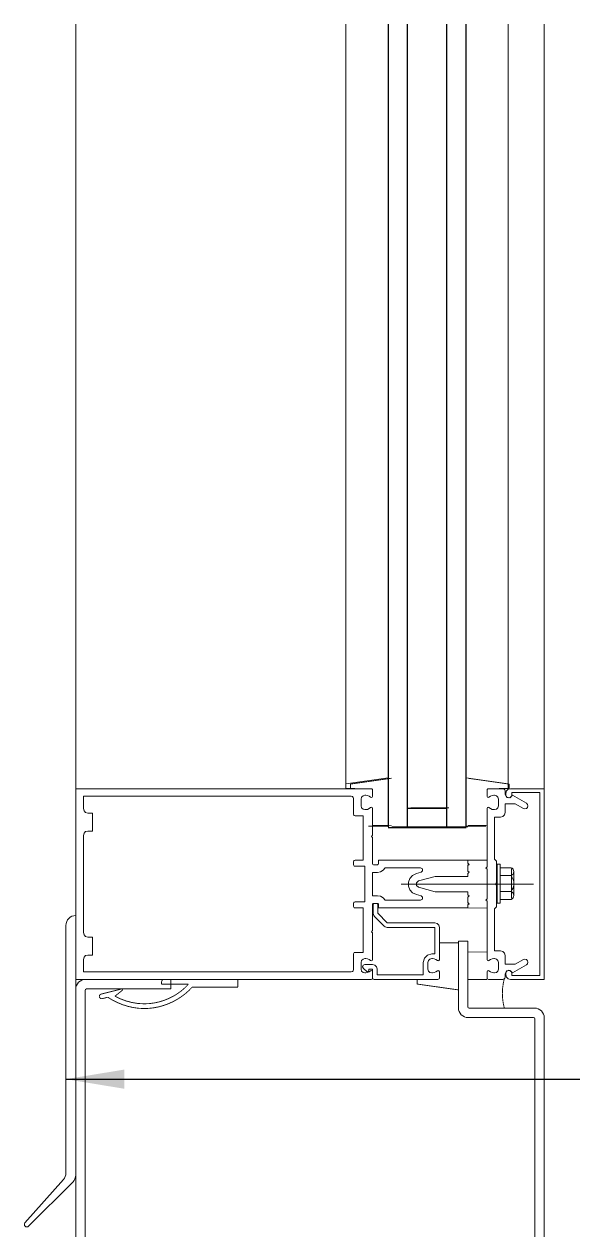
# Model space of a CAD drawing. Header units: inches. Extents: x 4066 to 5785, y 40 to 930.
# Drawn here: x 4383.11 to 4390.14, y 264.21 to 279.65 of the extents above; entities that cross this region are included whole.
import ezdxf

# ---------------------------------------------------------------- set-up
doc = ezdxf.new("R2010")
doc.units = ezdxf.units.IN
doc.header["$LTSCALE"] = 0.5
doc.header["$MEASUREMENT"] = 0
doc.layers.get('0').update_dxf_attribs({"lineweight": 18})
for name, color, linetype, lineweight in [('A-Anno-Note', 231, 'Continuous', 25), ('A-Detl-Fine', 90, 'Continuous', 18), ('A-Detl-Medm', 31, 'Continuous', 25), ('A-Detl-Thin', 150, 'Continuous', 18)]:
    doc.layers.add(name, color=color, linetype=linetype, lineweight=lineweight)
doc.styles.add('Arch-Dim', font='romans.shx', dxfattribs={"width": 0.75})
doc.dimstyles.new('Aec-Arch-I-96', dxfattribs={"dimscale": 96, "dimtxt": 0.09375, "dimasz": 0.0625, "dimexe": 0.0625, "dimexo": 0.0625, "dimgap": 0.03125, "dimtad": 1, "dimdec": 4, "dimzin": 3, "dimdsep": 46, "dimlunit": 4, "dimtxsty": 'Arch-Dim', "dimblk": 'ARCHTICK', "dimcen": 0.09375, "dimazin": 2, "dimtfac": 0.75, "dimtdec": 4, "dimtix": 1, "dimtmove": 2, "dimatfit": 2, "dimfxl": 1, "dimtolj": 1, "dimtzin": 0, "dimarcsym": 0})

# ---------------------------------------------------------------- blocks, each defined once
blk = doc.blocks.new('AecDtl_9650C2')
at = {"layer": 'A-Detl-Thin'}
blk.add_lwpolyline([(0.037, 0.588), (0.603, 0.022, 0.414214), (0.647, 0.022), (0.648, 0.023, 0.397145), (0.65, 0.066), (0.157, 0.621, -0.18372), (0.125, 0.704), (0.125, 3.875, 0.414214), (0, 4), (0, 0.677, 0.198912)], format="xyb", close=True, dxfattribs=at)
blk = doc.blocks.new('_ArchTick')
at = {"color": 0, "linetype": 'ByBlock', "const_width": 0.15}
blk.add_lwpolyline([(-0.5, -0.5), (0.5, 0.5)], dxfattribs=at)

msp = doc.modelspace()

# ---------------------------------------------------------------- linework, layer by layer
at = {"layer": 'A-Detl-Fine'}
for p, q in [((4387.22869, 279.65181), (4387.22865, 269.92014)), ((4389.3082, 279.65181), (4389.30816, 269.92192)), ((4387.28665, 269.92013), (4387.28665, 269.86112)), ((4389.31879, 269.92013), (4389.31879, 269.85934)), ((4387.5188, 269.38151), (4387.7688, 269.38151)), ((4389.01831, 269.38151), (4388.76831, 269.38151)), ((4389.20442, 268.89639), (4389.16442, 268.89639)), ((4389.16442, 268.89639), (4389.16442, 268.39639)), ((4389.20442, 268.89639), (4389.20442, 268.39639)), ((4389.3441, 268.8493), (4389.20442, 268.8493)), ((4389.34802, 268.83298), (4389.34802, 268.45979)), ((4389.36673, 268.83298), (4389.34802, 268.83298)), ((4389.3441, 268.74785), (4389.20442, 268.74785)), ((4389.37902, 268.79857), (4389.37902, 268.4942)), ((4389.63013, 268.63958), (4387.93632, 268.63958)), ((4389.3441, 268.54493), (4389.20442, 268.54493)), ((4389.20442, 268.39639), (4389.16442, 268.39639)), ((4389.3441, 268.44347), (4389.20442, 268.44347)), ((4389.36673, 268.45979), (4389.34802, 268.45979)), ((4388.14171, 267.35905), (4388.14171, 267.41769))]:
    msp.add_line(p, q, dxfattribs=at)
for points in [[(4387.7688, 269.99805), (4387.2288, 269.92151), (4387.2288, 269.86151), (4387.34443, 269.86151)], [(4388.76831, 269.99805), (4389.30831, 269.92151), (4389.30831, 269.86151), (4389.19268, 269.86151)]]:
    msp.add_lwpolyline(points, dxfattribs=at)
at = {"layer": 'A-Detl-Fine', "const_width": 0.01111}
for points in [[(4387.81435, 269.99491), (4387.28665, 269.92013)], [(4388.79109, 269.99491), (4389.31879, 269.92013)], [(4387.57004, 269.39243), (4387.81435, 269.39243)], [(4389.0354, 269.39243), (4388.79109, 269.39243)], [(4388.79133, 268.94545), (4389.03563, 268.94545)], [(4389.03563, 268.33371), (4388.79133, 268.33371)], [(4388.4251, 267.88675), (4388.66942, 267.88675)], [(4389.03587, 267.77025), (4388.79156, 267.77025)], [(4384.09195, 267.23065), (4384.35693, 267.29643)], [(4384.36527, 267.27943), (4384.27108, 267.20416)], [(4384.35693, 267.29641), (4384.35775, 267.29658), (4384.35861, 267.2967), (4384.35946, 267.29675)], [(4384.35946, 267.29675), (4384.36432, 267.29543), (4384.36777, 267.29197), (4384.36909, 267.28712)], [(4384.36909, 267.28712), (4384.36862, 267.28419), (4384.36731, 267.28156), (4384.36526, 267.27945)], [(4385.21039, 267.356), (4385.16564, 267.31068), (4385.11732, 267.26945), (4385.06578, 267.23246), (4385.01139, 267.19989), (4384.9545, 267.17189), (4384.89547, 267.14862), (4384.83465, 267.13024), (4384.77241, 267.11691), (4384.70909, 267.1088), (4384.64505, 267.10606)], [(4385.25857, 267.3185), (4385.21474, 267.27377), (4385.16757, 267.23254), (4385.11736, 267.19498), (4385.06446, 267.16124), (4385.00916, 267.13148), (4384.9518, 267.10586), (4384.89268, 267.08455), (4384.83213, 267.06769), (4384.77046, 267.05546), (4384.708, 267.048), (4384.64505, 267.04547)], [(4384.86778, 267.35748), (4384.86778, 267.38778)], [(4385.2106, 267.35748), (4384.86778, 267.35748)], [(4384.89808, 267.41806), (4384.88282, 267.41392), (4384.87194, 267.40304), (4384.8678, 267.38778)], [(4384.89808, 267.41806), (4385.84501, 267.41806)], [(4385.84501, 267.32033), (4385.25866, 267.32033)], [(4385.84501, 267.41806), (4385.84501, 267.32033)], [(4388.14171, 267.41769), (4388.25471, 267.41769)], [(4388.66942, 267.28425), (4388.14171, 267.35905)], [(4388.79156, 267.41844), (4389.03587, 267.41844)], [(4389.23217, 267.23912), (4389.23492, 267.30209), (4389.24315, 267.36445), (4389.25686, 267.4256)], [(4384.07007, 267.20153), (4384.07288, 267.21425), (4384.08055, 267.22446), (4384.09197, 267.23065)], [(4384.10037, 267.17122), (4384.0851, 267.17537), (4384.07421, 267.18625), (4384.07007, 267.20153)], [(4384.10652, 267.17182), (4384.10454, 267.17151), (4384.10244, 267.1713), (4384.10037, 267.17122)], [(4384.17949, 267.18995), (4384.10656, 267.17184)], [(4384.64505, 267.04547), (4384.57475, 267.04876), (4384.50468, 267.0584), (4384.43545, 267.07404), (4384.36767, 267.09537), (4384.30198, 267.12203), (4384.23898, 267.15369), (4384.1793, 267.19002)], [(4384.64505, 267.10606), (4384.56665, 267.11027), (4384.4891, 267.12262), (4384.41326, 267.14269), (4384.33998, 267.17004), (4384.27014, 267.20425)], [(4389.25686, 267.05264), (4389.24315, 267.11379), (4389.23492, 267.17615), (4389.23217, 267.23912)]]:
    msp.add_lwpolyline(points, dxfattribs=at)
at = {"layer": 'A-Detl-Fine', "linetype": 'Continuous', "const_width": 0.01111}
for points in [[(4388.79133, 268.88438), (4388.79133, 268.94545)], [(4388.79133, 268.33371), (4388.79133, 268.3948)]]:
    msp.add_lwpolyline(points, dxfattribs=at)
at = {"layer": 'A-Detl-Fine'}
for centre, radius, start, end in [((4389.32471, 268.79857), 0.05431, 290.9107, 69.0893), ((4389.21417, 268.64639), 0.16485, 322.0123, 37.9877), ((4389.32471, 268.4942), 0.05431, 290.9107, 69.0893)]:
    msp.add_arc(centre, radius, start, end, dxfattribs=at)
at = {"layer": 'A-Detl-Medm', "linetype": 'Continuous'}
for p, q in [((4387.76844, 279.65181), (4387.7684, 269.37251)), ((4388.0184, 269.37251), (4388.01844, 279.65181)), ((4388.51844, 279.65181), (4388.5184, 269.37251)), ((4388.7684, 269.37251), (4388.76844, 279.65181)), ((4388.01856, 269.61112), (4388.51856, 269.61112)), ((4388.01856, 269.36112), (4387.76856, 269.36112)), ((4388.51856, 269.36112), (4388.01856, 269.36112)), ((4388.76856, 269.36112), (4388.51856, 269.36112))]:
    msp.add_line(p, q, dxfattribs=at)
at = {"layer": 'A-Detl-Medm', "linetype": 'Continuous', "const_width": 0.01111}
for points in [[(4388.05841, 269.61681), (4388.54702, 269.61681)], [(4387.81411, 269.37251), (4388.79133, 269.37251)]]:
    msp.add_lwpolyline(points, dxfattribs=at)
at = {"layer": 'A-Detl-Thin'}
for p, q in [((4383.76853, 279.65181), (4383.76856, 269.86112)), ((4389.76844, 279.65181), (4389.7684, 269.86112)), ((4387.55027, 269.86112), (4383.7684, 269.86112)), ((4383.7684, 269.86112), (4383.7684, 267.41806)), ((4383.86613, 269.60704), (4383.86613, 269.76339)), ((4383.86613, 269.76339), (4387.29619, 269.76339)), ((4387.29619, 269.76339), (4387.29619, 269.76337)), ((4387.29619, 269.76337), (4387.31098, 269.75938)), ((4387.31098, 269.75938), (4387.32149, 269.74887)), ((4387.32149, 269.74887), (4387.32548, 269.73408)), ((4387.42325, 269.72821), (4387.4299, 269.75286)), ((4387.4299, 269.75286), (4387.44743, 269.7704)), ((4387.44743, 269.7704), (4387.47208, 269.77706)), ((4387.47208, 269.77706), (4387.48235, 269.77706)), ((4387.48235, 269.77706), (4387.48235, 269.77704)), ((4387.48235, 269.77704), (4387.50525, 269.77403)), ((4387.50525, 269.77403), (4387.52641, 269.76523)), ((4387.52641, 269.76523), (4387.54471, 269.75112)), ((4387.54471, 269.75112), (4387.54477, 269.75114)), ((4387.54477, 269.75114), (4387.55535, 269.74678)), ((4387.55027, 269.86108), (4387.55027, 269.86112)), ((4387.56011, 269.85842), (4387.55027, 269.86108)), ((4387.55535, 269.74678), (4387.56534, 269.75091)), ((4387.56711, 269.85142), (4387.56011, 269.85842)), ((4387.56534, 269.75091), (4387.56978, 269.76144)), ((4387.56978, 269.84157), (4387.56711, 269.85142)), ((4387.56982, 269.84157), (4387.56978, 269.84157)), ((4387.56978, 269.76144), (4387.56982, 269.76144)), ((4387.56982, 269.76144), (4387.56982, 269.84157)), ((4389.27605, 269.80248), (4389.27603, 269.80248)), ((4389.27603, 269.80248), (4389.27603, 269.78294)), ((4389.27603, 269.78294), (4389.27607, 269.78294)), ((4389.28408, 269.83205), (4389.27605, 269.80248)), ((4389.27607, 269.78294), (4389.2814, 269.76322)), ((4389.2814, 269.76322), (4389.29542, 269.74921)), ((4389.3051, 269.85307), (4389.28408, 269.83205)), ((4389.29542, 269.74921), (4389.31513, 269.74388)), ((4389.33467, 269.86108), (4389.3051, 269.85307)), ((4389.31513, 269.74388), (4389.33484, 269.74922)), ((4389.76856, 269.86112), (4389.33467, 269.86112)), ((4389.33467, 269.86112), (4389.33467, 269.86108)), ((4389.33484, 269.74922), (4389.34885, 269.76323)), ((4389.34885, 269.76323), (4389.35418, 269.78294)), ((4389.35418, 269.78294), (4389.3542, 269.78294)), ((4389.3542, 269.78294), (4389.3542, 269.81224)), ((4389.3542, 269.81224), (4389.70992, 269.81224)), ((4389.70992, 269.81224), (4389.70992, 267.46692)), ((4389.76856, 267.41806), (4389.76856, 269.86112)), ((4383.86617, 269.60704), (4383.86613, 269.60704)), ((4383.87416, 269.57746), (4383.86617, 269.60704)), ((4387.32548, 269.73408), (4387.3255, 269.73408)), ((4387.3255, 269.73408), (4387.3255, 269.53374)), ((4387.42323, 269.64222), (4387.42323, 269.72821)), ((4387.42323, 269.72821), (4387.42325, 269.72821)), ((4387.42325, 269.64222), (4387.42323, 269.64222)), ((4387.4299, 269.61756), (4387.42325, 269.64222)), ((4387.44743, 269.60003), (4387.4299, 269.61756)), ((4387.47208, 269.59337), (4387.44743, 269.60003)), ((4387.5053, 269.5964), (4387.48237, 269.59337)), ((4387.52647, 269.60521), (4387.5053, 269.5964)), ((4387.54477, 269.61935), (4387.52647, 269.60521)), ((4387.55535, 269.62364), (4387.54477, 269.61929)), ((4387.54477, 269.61929), (4387.54477, 269.61935)), ((4387.56534, 269.61952), (4387.55535, 269.62364)), ((4387.56978, 269.60899), (4387.56534, 269.61952)), ((4387.56982, 269.60899), (4387.56978, 269.60899)), ((4387.56982, 269.26501), (4387.56982, 269.60899)), ((4383.89519, 269.55642), (4383.87416, 269.57746)), ((4383.92477, 269.54842), (4383.89519, 269.55642)), ((4383.92477, 269.5484), (4383.92477, 269.54842)), ((4383.98341, 269.5484), (4383.92477, 269.5484)), ((4383.98341, 269.31875), (4383.98341, 269.5484)), ((4387.3255, 269.53374), (4387.32552, 269.53374)), ((4387.32552, 269.53374), (4387.32819, 269.52389)), ((4387.32819, 269.52389), (4387.3352, 269.51689)), ((4387.3352, 269.51689), (4387.34504, 269.51423)), ((4387.34504, 269.51423), (4387.34504, 269.51419)), ((4387.34504, 269.51419), (4387.44766, 269.51419)), ((4387.44766, 269.51419), (4387.44766, 268.94545)), ((4387.47208, 269.59335), (4387.47208, 269.59337)), ((4387.48235, 269.59335), (4387.47208, 269.59335)), ((4387.48237, 269.59337), (4387.48235, 269.59335)), ((4383.86617, 269.26011), (4383.87416, 269.2897)), ((4383.87416, 269.2897), (4383.89519, 269.31073)), ((4383.89519, 269.31073), (4383.92477, 269.31873)), ((4383.92477, 269.31873), (4383.92477, 269.31875)), ((4383.92477, 269.31875), (4383.98341, 269.31875)), ((4383.86613, 268.01905), (4383.86613, 269.26011)), ((4383.86613, 269.26011), (4383.86617, 269.26011)), ((4387.55515, 269.25035), (4387.56982, 269.26501)), ((4387.56982, 269.23569), (4387.55515, 269.25035)), ((4387.56982, 268.8966), (4387.56982, 269.23569)), ((4387.32554, 268.92591), (4387.3255, 268.92591)), ((4387.3255, 268.92591), (4387.3255, 268.88681)), ((4387.3255, 268.88681), (4387.32552, 268.88681)), ((4387.32552, 268.88681), (4387.32819, 268.87697)), ((4387.3282, 268.93575), (4387.32554, 268.92591)), ((4387.32819, 268.87697), (4387.3352, 268.86997)), ((4387.3352, 268.94276), (4387.3282, 268.93575)), ((4387.34504, 268.94543), (4387.3352, 268.94276)), ((4387.3352, 268.86997), (4387.34504, 268.86731)), ((4387.44766, 268.94545), (4387.34504, 268.94545)), ((4387.34504, 268.94545), (4387.34504, 268.94543)), ((4387.34504, 268.86731), (4387.34504, 268.86729)), ((4387.34504, 268.86729), (4387.47208, 268.86729)), ((4387.47208, 268.86729), (4387.47208, 268.4119)), ((4387.57115, 268.89167), (4387.56982, 268.8966)), ((4387.57465, 268.88817), (4387.57115, 268.89167)), ((4387.57958, 268.88683), (4387.57465, 268.88817)), ((4387.57958, 268.88681), (4387.57958, 268.88683)), ((4387.63431, 268.88681), (4387.57958, 268.88681)), ((4387.63923, 268.88817), (4387.63431, 268.88685)), ((4387.63431, 268.88685), (4387.63431, 268.88681)), ((4387.64273, 268.89167), (4387.63923, 268.88817)), ((4387.64405, 268.8966), (4387.64273, 268.89167)), ((4387.64407, 268.8966), (4387.64405, 268.8966)), ((4387.64409, 268.93569), (4387.64407, 268.93569)), ((4387.64407, 268.93569), (4387.64407, 268.8966)), ((4387.64543, 268.94061), (4387.64409, 268.93569)), ((4387.64893, 268.94411), (4387.64543, 268.94061)), ((4387.65385, 268.94545), (4387.64893, 268.94411)), ((4388.79133, 268.94545), (4387.65385, 268.94545)), ((4387.73005, 268.84778), (4387.70607, 268.81657)), ((4387.73005, 268.84774), (4387.73005, 268.84778)), ((4388.183, 268.84774), (4387.73005, 268.84774)), ((4388.183, 268.8477), (4388.183, 268.84774)), ((4388.20754, 268.83474), (4388.183, 268.8477)), ((4388.21094, 268.809), (4388.20754, 268.83474)), ((4388.79133, 268.90636), (4388.79133, 268.94545)), ((4388.806, 268.89171), (4388.79133, 268.90636)), ((4388.79133, 268.87705), (4388.806, 268.89171)), ((4388.79133, 268.80571), (4388.79133, 268.87705)), ((4387.63431, 268.7891), (4387.56982, 268.7891)), ((4387.56982, 268.7891), (4387.56982, 268.49008)), ((4387.63434, 268.78912), (4387.63431, 268.7891)), ((4387.67303, 268.79632), (4387.63434, 268.78912)), ((4387.70607, 268.81657), (4387.67303, 268.79632)), ((4388.0312, 268.66444), (4388.04812, 268.71136)), ((4388.04812, 268.71136), (4388.08195, 268.74993)), ((4388.08195, 268.74993), (4388.1327, 268.77457)), ((4388.13029, 268.65666), (4388.15799, 268.68017)), ((4388.13268, 268.77459), (4388.19057, 268.79009)), ((4388.1327, 268.77457), (4388.13268, 268.77459)), ((4388.15799, 268.68019), (4388.37112, 268.73731)), ((4388.15799, 268.68017), (4388.15799, 268.68019)), ((4388.19057, 268.79009), (4388.19059, 268.79011)), ((4388.19059, 268.79011), (4388.21094, 268.809)), ((4388.37112, 268.73731), (4388.79133, 268.73731)), ((4388.806, 268.79105), (4388.79133, 268.80571)), ((4388.79133, 268.7764), (4388.806, 268.79105)), ((4388.79133, 268.73731), (4388.79133, 268.7764)), ((4388.0312, 268.61473), (4388.0312, 268.66444)), ((4388.04812, 268.5678), (4388.0312, 268.61473)), ((4388.08195, 268.52923), (4388.04812, 268.5678)), ((4388.1327, 268.50459), (4388.08195, 268.52923)), ((4388.13029, 268.6225), (4388.13029, 268.65666)), ((4388.15799, 268.59899), (4388.13029, 268.6225)), ((4388.15799, 268.59897), (4388.15799, 268.59899)), ((4388.37112, 268.54187), (4388.15799, 268.59897)), ((4388.79133, 268.54187), (4388.37112, 268.54187)), ((4388.79133, 268.50278), (4388.79133, 268.54187)), ((4387.32554, 268.39235), (4387.3255, 268.39235)), ((4387.3255, 268.39235), (4387.3255, 268.35326)), ((4387.3282, 268.4022), (4387.32554, 268.39235)), ((4387.3352, 268.4092), (4387.3282, 268.4022)), ((4387.34504, 268.41188), (4387.3352, 268.4092)), ((4387.47208, 268.4119), (4387.34504, 268.4119)), ((4387.34504, 268.4119), (4387.34504, 268.41188)), ((4387.56982, 268.49008), (4387.63431, 268.49008)), ((4387.56982, 268.38258), (4387.57115, 268.38751)), ((4387.56982, 268.04348), (4387.56982, 268.38258)), ((4387.57115, 268.38751), (4387.57465, 268.39101)), ((4387.57465, 268.39101), (4387.57958, 268.39235)), ((4387.57761, 268.26531), (4387.57761, 268.3728)), ((4387.57761, 268.3728), (4387.57763, 268.3728)), ((4387.57763, 268.3728), (4387.5803, 268.38265)), ((4387.57958, 268.39235), (4387.63431, 268.39235)), ((4387.5803, 268.38265), (4387.58731, 268.38966)), ((4387.58731, 268.38966), (4387.59716, 268.39233)), ((4387.59716, 268.39233), (4387.59716, 268.39235)), ((4387.59716, 268.39235), (4387.61671, 268.39235)), ((4387.61671, 268.39235), (4387.61671, 268.39231)), ((4387.61671, 268.39231), (4387.62655, 268.38965)), ((4387.62655, 268.38965), (4387.63356, 268.38265)), ((4387.63356, 268.38265), (4387.63621, 268.3728)), ((4387.63431, 268.49008), (4387.63429, 268.49006)), ((4387.63429, 268.49006), (4387.67298, 268.48289)), ((4387.63431, 268.39235), (4387.63431, 268.39233)), ((4387.63431, 268.39233), (4387.63923, 268.39101)), ((4387.63621, 268.3728), (4387.63625, 268.3728)), ((4387.63625, 268.3728), (4387.63625, 268.26531)), ((4387.63923, 268.39101), (4387.64273, 268.38751)), ((4387.64273, 268.38751), (4387.64405, 268.38258)), ((4387.64405, 268.38258), (4387.64407, 268.38258)), ((4387.64407, 268.38258), (4387.64407, 268.34349)), ((4387.67298, 268.48289), (4387.70603, 268.46267)), ((4387.70603, 268.46267), (4387.73004, 268.43148)), ((4387.73004, 268.43148), (4387.73005, 268.43144)), ((4387.73005, 268.43144), (4388.183, 268.43144)), ((4388.19057, 268.48907), (4388.13268, 268.50459)), ((4388.13268, 268.50459), (4388.1327, 268.50459)), ((4388.183, 268.43146), (4388.20754, 268.44443)), ((4388.183, 268.43144), (4388.183, 268.43146)), ((4388.19057, 268.48905), (4388.19057, 268.48907)), ((4388.21093, 268.47018), (4388.19057, 268.48905)), ((4388.20754, 268.44443), (4388.21093, 268.47018)), ((4388.806, 268.48811), (4388.79133, 268.50278)), ((4388.79133, 268.47345), (4388.806, 268.48811)), ((4388.79133, 268.40213), (4388.79133, 268.47345)), ((4388.806, 268.38747), (4388.79133, 268.40213)), ((4388.79133, 268.3728), (4388.806, 268.38747)), ((4388.79133, 268.33371), (4388.79133, 268.3728)), ((4387.3255, 268.35326), (4387.32552, 268.35326)), ((4387.32552, 268.35326), (4387.32819, 268.34341)), ((4387.32819, 268.34341), (4387.3352, 268.33641)), ((4387.3352, 268.33641), (4387.34504, 268.33375)), ((4387.34504, 268.33375), (4387.34504, 268.33371)), ((4387.34504, 268.33371), (4387.44766, 268.33371)), ((4387.44766, 268.33371), (4387.44766, 267.76497)), ((4387.57763, 268.26531), (4387.57761, 268.26531)), ((4387.57964, 268.2501), (4387.57763, 268.26531)), ((4387.58546, 268.23604), (4387.57964, 268.2501)), ((4387.5948, 268.22386), (4387.58546, 268.23604)), ((4387.5948, 268.22384), (4387.5948, 268.22386)), ((4387.71694, 268.1017), (4387.5948, 268.22384)), ((4387.63625, 268.26531), (4387.75841, 268.14315)), ((4387.64407, 268.34349), (4387.64409, 268.34349)), ((4387.64409, 268.34349), (4387.64543, 268.33857)), ((4387.64543, 268.33857), (4387.64893, 268.33508)), ((4387.64893, 268.33508), (4387.65385, 268.33375)), ((4387.65385, 268.33375), (4387.65385, 268.33371)), ((4387.65385, 268.33371), (4388.79133, 268.33371)), ((4387.71696, 268.1017), (4387.71694, 268.1017)), ((4387.72914, 268.09236), (4387.71696, 268.1017)), ((4387.7432, 268.08654), (4387.72914, 268.09236)), ((4387.75841, 268.08453), (4387.7432, 268.08654)), ((4387.75841, 268.14315), (4388.36624, 268.14315)), ((4388.36624, 268.08453), (4387.75841, 268.08453)), ((4388.36624, 268.14315), (4388.36624, 268.14313)), ((4388.36624, 268.14313), (4388.39582, 268.13515)), ((4388.36624, 267.74445), (4388.36624, 268.08453)), ((4388.39582, 268.13515), (4388.41685, 268.11413)), ((4388.41685, 268.11413), (4388.42484, 268.08455)), ((4388.42484, 268.08455), (4388.42488, 268.08453)), ((4388.42488, 268.08453), (4388.42488, 267.67018)), ((4383.86617, 268.01905), (4383.86613, 268.01905)), ((4383.87416, 267.98947), (4383.86617, 268.01905)), ((4383.89519, 267.96843), (4383.87416, 267.98947)), ((4383.92477, 267.96043), (4383.89519, 267.96843)), ((4383.92477, 267.96041), (4383.92477, 267.96043)), ((4383.98341, 267.96041), (4383.92477, 267.96041)), ((4383.98341, 267.73078), (4383.98341, 267.96041)), ((4387.55515, 268.02883), (4387.56982, 268.04348)), ((4387.56982, 268.01417), (4387.55515, 268.02883)), ((4387.56982, 267.67018), (4387.56982, 268.01417)), ((4387.32554, 267.74542), (4387.3255, 267.74542)), ((4387.3255, 267.74542), (4387.3255, 267.5451)), ((4387.3282, 267.75527), (4387.32554, 267.74542)), ((4387.3352, 267.76228), (4387.3282, 267.75527)), ((4387.34504, 267.76495), (4387.3352, 267.76228)), ((4387.44766, 267.76497), (4387.34504, 267.76497)), ((4387.34504, 267.76497), (4387.34504, 267.76495)), ((4388.2729, 267.72978), (4388.32715, 267.74444)), ((4388.32715, 267.74444), (4388.32715, 267.74445)), ((4388.32715, 267.74445), (4388.36624, 267.74445)), ((4383.86613, 267.51579), (4383.86613, 267.67214)), ((4383.86613, 267.67214), (4383.86617, 267.67214)), ((4383.86617, 267.67214), (4383.87416, 267.70172)), ((4383.87416, 267.70172), (4383.89519, 267.72276)), ((4383.89519, 267.72276), (4383.92477, 267.73076)), ((4383.92477, 267.73076), (4383.92477, 267.73078)), ((4383.92477, 267.73078), (4383.98341, 267.73078)), ((4387.42323, 267.55095), (4387.42323, 267.63696)), ((4387.42323, 267.63696), (4387.42325, 267.63696)), ((4387.42325, 267.63696), (4387.4299, 267.66162)), ((4387.4299, 267.66162), (4387.44743, 267.67915)), ((4387.44272, 267.58031), (4387.45048, 267.60116)), ((4387.44743, 267.67915), (4387.47208, 267.68581)), ((4387.45048, 267.60116), (4387.47208, 267.61057)), ((4387.47208, 267.68581), (4387.48235, 267.68581)), ((4387.47208, 267.61057), (4387.56982, 267.61057)), ((4387.48235, 267.68581), (4387.48235, 267.6858)), ((4387.48235, 267.6858), (4387.50525, 267.68278)), ((4387.50525, 267.68278), (4387.52641, 267.67398)), ((4387.52641, 267.67398), (4387.54471, 267.65987)), ((4387.54471, 267.65987), (4387.54477, 267.65987)), ((4387.54477, 267.65987), (4387.55535, 267.65552)), ((4387.55535, 267.65552), (4387.56534, 267.65964)), ((4387.56534, 267.65964), (4387.56978, 267.67018)), ((4387.56978, 267.67018), (4387.56982, 267.67018)), ((4387.56982, 267.61057), (4387.56982, 267.61055)), ((4387.56982, 267.61055), (4387.59939, 267.60257)), ((4387.59939, 267.60257), (4387.62042, 267.58154)), ((4388.21965, 267.4767), (4388.21965, 267.63696)), ((4388.21965, 267.63696), (4388.21967, 267.63696)), ((4388.21967, 267.63696), (4388.23432, 267.69121)), ((4388.23432, 267.69121), (4388.2729, 267.72978)), ((4388.27831, 267.63696), (4388.27829, 267.63696)), ((4388.27829, 267.63696), (4388.27829, 267.55095)), ((4388.28499, 267.6616), (4388.27831, 267.63696)), ((4388.3025, 267.67912), (4388.28499, 267.6616)), ((4388.32715, 267.6858), (4388.3025, 267.67912)), ((4388.33742, 267.68581), (4388.32715, 267.68581)), ((4388.32715, 267.68581), (4388.32715, 267.6858)), ((4388.33742, 267.6858), (4388.33742, 267.68581)), ((4388.36031, 267.68276), (4388.33742, 267.6858)), ((4388.38147, 267.67396), (4388.36031, 267.68276)), ((4388.3998, 267.65985), (4388.38147, 267.67396)), ((4388.39983, 267.65987), (4388.3998, 267.65985)), ((4388.41041, 267.65551), (4388.39983, 267.65987)), ((4388.42041, 267.65964), (4388.41041, 267.65551)), ((4388.42484, 267.67018), (4388.42041, 267.65964)), ((4388.42488, 267.67018), (4388.42484, 267.67018)), ((4387.29619, 267.51579), (4383.86613, 267.51579)), ((4387.31099, 267.51981), (4387.29619, 267.51581)), ((4387.29619, 267.51581), (4387.29619, 267.51579)), ((4387.3215, 267.53032), (4387.31099, 267.51981)), ((4387.32548, 267.5451), (4387.3215, 267.53032)), ((4387.3255, 267.5451), (4387.32548, 267.5451)), ((4387.42325, 267.55095), (4387.42323, 267.55095)), ((4387.4299, 267.5263), (4387.42325, 267.55095)), ((4387.44743, 267.50876), (4387.4299, 267.5263)), ((4387.45295, 267.55907), (4387.44272, 267.58031)), ((4387.47208, 267.5021), (4387.44743, 267.50876)), ((4387.45293, 267.55906), (4387.45295, 267.55907)), ((4387.49672, 267.52129), (4387.45293, 267.55906)), ((4387.48235, 267.5021), (4387.47208, 267.5021)), ((4387.48237, 267.50212), (4387.48235, 267.5021)), ((4387.5053, 267.50515), (4387.48237, 267.50212)), ((4387.49674, 267.52133), (4387.49672, 267.52129)), ((4387.50723, 267.51777), (4387.49674, 267.52133)), ((4387.52647, 267.51396), (4387.5053, 267.50515)), ((4387.51677, 267.52214), (4387.50723, 267.51777)), ((4387.52092, 267.5324), (4387.51677, 267.52214)), ((4387.52094, 267.5324), (4387.52092, 267.5324)), ((4387.56982, 267.55195), (4387.52094, 267.55195)), ((4387.52094, 267.55195), (4387.52094, 267.5324)), ((4387.54477, 267.5281), (4387.52647, 267.51396)), ((4387.55535, 267.5324), (4387.54477, 267.52805)), ((4387.54477, 267.52805), (4387.54477, 267.5281)), ((4387.56534, 267.52827), (4387.55535, 267.5324)), ((4387.56978, 267.51774), (4387.56534, 267.52827)), ((4387.56711, 267.42776), (4387.56978, 267.43761)), ((4387.56982, 267.51774), (4387.56978, 267.51774)), ((4387.56978, 267.43761), (4387.56982, 267.43761)), ((4387.56982, 267.43761), (4387.56982, 267.55195)), ((4387.56982, 267.43761), (4387.56982, 267.51774)), ((4387.57248, 267.42776), (4387.56982, 267.43761)), ((4387.62042, 267.58154), (4387.62841, 267.55197)), ((4387.62841, 267.55197), (4387.62843, 267.55195)), ((4387.62843, 267.55195), (4387.62843, 267.4767)), ((4387.62843, 267.4767), (4388.21965, 267.4767)), ((4388.27829, 267.55095), (4388.27831, 267.55095)), ((4388.27831, 267.55095), (4388.28499, 267.52631)), ((4388.28499, 267.52631), (4388.3025, 267.5088)), ((4388.3025, 267.5088), (4388.32715, 267.50212)), ((4388.32715, 267.50212), (4388.32715, 267.5021)), ((4388.32715, 267.5021), (4388.33742, 267.5021)), ((4388.33742, 267.5021), (4388.33744, 267.50212)), ((4388.33744, 267.50212), (4388.36035, 267.50517)), ((4388.36035, 267.50517), (4388.38152, 267.51399)), ((4388.38152, 267.51399), (4388.39983, 267.5281)), ((4388.39983, 267.52805), (4388.41041, 267.5324)), ((4388.39983, 267.5281), (4388.39983, 267.52805)), ((4388.41041, 267.5324), (4388.42041, 267.52827)), ((4388.42041, 267.52827), (4388.42484, 267.51774)), ((4388.42484, 267.43761), (4388.42218, 267.42776)), ((4388.42484, 267.51774), (4388.42488, 267.51774)), ((4388.42488, 267.43761), (4388.42484, 267.43761)), ((4388.42488, 267.51774), (4388.42488, 267.43761)), ((4389.27607, 267.49625), (4389.27603, 267.49625)), ((4389.27603, 267.49625), (4389.27603, 267.4767)), ((4389.27603, 267.4767), (4389.27607, 267.4767)), ((4389.2814, 267.51595), (4389.27607, 267.49625)), ((4389.27607, 267.4767), (4389.28408, 267.44713)), ((4389.29542, 267.52996), (4389.2814, 267.51595)), ((4389.28408, 267.44713), (4389.3051, 267.42611)), ((4389.31513, 267.5353), (4389.29542, 267.52996)), ((4389.33483, 267.52997), (4389.31513, 267.5353)), ((4389.34884, 267.51597), (4389.33483, 267.52997)), ((4389.35418, 267.49625), (4389.34884, 267.51597)), ((4389.3542, 267.49625), (4389.35418, 267.49625)), ((4389.3542, 267.46692), (4389.3542, 267.49625)), ((4389.70992, 267.46692), (4389.3542, 267.46692)), ((4383.7684, 267.41806), (4387.55027, 267.41806)), ((4387.55027, 267.4181), (4387.56011, 267.42076)), ((4387.55027, 267.41806), (4387.55027, 267.4181)), ((4387.56011, 267.42076), (4387.56711, 267.42776)), ((4387.57949, 267.42075), (4387.57248, 267.42776)), ((4387.58934, 267.41808), (4387.57949, 267.42075)), ((4387.58934, 267.41806), (4387.58934, 267.41808)), ((4388.40533, 267.41806), (4387.58934, 267.41806)), ((4388.41518, 267.42076), (4388.40533, 267.4181)), ((4388.40533, 267.4181), (4388.40533, 267.41806)), ((4388.42218, 267.42776), (4388.41518, 267.42076)), ((4389.3051, 267.42611), (4389.33467, 267.4181)), ((4389.33467, 267.4181), (4389.33467, 267.41806)), ((4389.33467, 267.41806), (4389.76856, 267.41806))]:
    msp.add_line(p, q, dxfattribs=at)
msp.add_lwpolyline([(4389.50078, 269.60633), (4389.5008, 269.60635), (4389.52055, 269.60112), (4389.53968, 269.60626), (4389.55417, 269.62066), (4389.55939, 269.6404), (4389.55426, 269.65953), (4389.53986, 269.67402), (4389.53987, 269.67404), (4389.36142, 269.77706), (4389.3614, 269.7771), (4389.32889, 269.74555), (4389.28701, 269.75242), (4389.26629, 269.7927), (4389.26625, 269.7927), (4389.26625, 269.83179), (4389.26623, 269.83179), (4389.26223, 269.84658), (4389.25172, 269.85708), (4389.23694, 269.86108), (4389.23694, 269.86112), (4389.05517, 269.86112), (4389.05517, 269.86108), (4389.04533, 269.85842), (4389.03833, 269.85142), (4389.03567, 269.84157), (4389.03563, 269.84157), (4389.03563, 269.76144), (4389.03565, 269.76144), (4389.04009, 269.75091), (4389.05009, 269.74678), (4389.06067, 269.75114), (4389.06071, 269.75108), (4389.079, 269.76521), (4389.10016, 269.77402), (4389.12309, 269.77704), (4389.12309, 269.77706), (4389.13336, 269.77706), (4389.13336, 269.77704), (4389.158, 269.7704), (4389.17553, 269.75287), (4389.18219, 269.72821), (4389.18221, 269.72821), (4389.18221, 269.64222), (4389.18219, 269.64222), (4389.17555, 269.61758), (4389.15802, 269.60005), (4389.13336, 269.59338), (4389.13336, 269.59335), (4389.12309, 269.59335), (4389.12309, 269.59337), (4389.10018, 269.59639), (4389.07901, 269.6052), (4389.06071, 269.61933), (4389.06067, 269.61929), (4389.05009, 269.62364), (4389.0401, 269.61952), (4389.03567, 269.60899), (4389.03563, 269.60899), (4389.03563, 268.85947), (4389.02098, 268.84481), (4389.03563, 268.83014), (4389.03563, 268.44902), (4389.02098, 268.43438), (4389.03563, 268.41971), (4389.03563, 267.67018), (4389.03565, 267.67018), (4389.04009, 267.65964), (4389.05009, 267.65552), (4389.06067, 267.65987), (4389.06071, 267.65983), (4389.079, 267.67396), (4389.10016, 267.68277), (4389.12309, 267.6858), (4389.12309, 267.68581), (4389.13336, 267.68581), (4389.13336, 267.6858), (4389.158, 267.67915), (4389.17553, 267.66163), (4389.18219, 267.63696), (4389.18221, 267.63696), (4389.18221, 267.55095), (4389.18219, 267.55095), (4389.17555, 267.52631), (4389.15802, 267.50878), (4389.13336, 267.50212), (4389.13336, 267.5021), (4389.12309, 267.5021), (4389.12309, 267.50212), (4389.10018, 267.50514), (4389.07901, 267.51395), (4389.06071, 267.52808), (4389.06067, 267.52805), (4389.05009, 267.5324), (4389.0401, 267.52827), (4389.03567, 267.51774), (4389.03563, 267.51774), (4389.03563, 267.43761), (4389.03567, 267.43761), (4389.03833, 267.42776), (4389.04533, 267.42076), (4389.05517, 267.4181), (4389.05517, 267.41806), (4389.23694, 267.41806), (4389.23694, 267.41808), (4389.25173, 267.42208), (4389.26223, 267.4326), (4389.26623, 267.44737), (4389.26625, 267.44737), (4389.26625, 267.48646), (4389.26629, 267.48646), (4389.28699, 267.52674), (4389.32887, 267.53363), (4389.3614, 267.5021), (4389.36142, 267.5021), (4389.53987, 267.60514), (4389.53987, 267.60518), (4389.55427, 267.61966), (4389.55939, 267.63879), (4389.55415, 267.65853), (4389.53967, 267.67293), (4389.52054, 267.67807), (4389.5008, 267.67283), (4389.50078, 267.67285), (4389.398, 267.6135), (4389.26625, 267.6135), (4389.26625, 267.72491), (4389.26623, 267.72492), (4389.25822, 267.75449), (4389.2372, 267.7755), (4389.20763, 267.78351), (4389.20763, 267.78355), (4389.13336, 267.78355), (4389.13336, 268.32198), (4389.15778, 268.34643), (4389.15778, 268.62494), (4389.14312, 268.63958), (4389.15778, 268.65425), (4389.15778, 268.93275), (4389.13336, 268.95718), (4389.13336, 269.49564), (4389.20763, 269.49564), (4389.20763, 269.49566), (4389.23721, 269.50367), (4389.25823, 269.5247), (4389.26623, 269.55427), (4389.26625, 269.55426), (4389.26625, 269.66566), (4389.398, 269.66566)], close=True, dxfattribs=at)
for points in [[(4389.76854, 260.79563), (4389.76854, 266.92661, 0.41421356), (4389.64354, 267.05161), (4388.80696, 267.05161, -0.41421356), (4388.79133, 267.06723), (4388.79133, 267.90668), (4388.66917, 267.90668), (4388.66917, 267.05445, 0.41421356), (4388.79417, 266.92945), (4389.63075, 266.92945, -0.41421356), (4389.64638, 266.91383), (4389.64638, 260.80842, -0.41421356), (4389.63075, 260.79279), (4388.79417, 260.79279, 0.41421356), (4388.66917, 260.66779), (4388.66917, 259.81557), (4388.79133, 259.81557), (4388.79133, 260.65501, -0.41421356), (4388.80696, 260.67063), (4389.64354, 260.67063, 0.41421356)], [(4383.8934, 267.41806, 0.41421356), (4383.7684, 267.29306), (4383.7684, 260.42918, 0.41421356), (4383.8934, 260.30418), (4384.98431, 260.30418), (4384.98431, 260.42634), (4383.90619, 260.42634, -0.41421356), (4383.89056, 260.44196), (4383.89056, 267.28028, -0.41421356), (4383.90619, 267.2959), (4384.98431, 267.2959), (4384.98431, 267.41806)]]:
    msp.add_lwpolyline(points, format="xyb", close=True, dxfattribs=at)

# ---------------------------------------------------------------- block references
at = {"layer": 'A-Detl-Medm', "xscale": -1}
msp.add_blockref('AecDtl_9650C2', (4383.76774, 264.23612), dxfattribs=at)

# ---------------------------------------------------------------- leaders
at = {"layer": 'A-Anno-Note'}
msp.add_leader([(4383.64274, 266.14114), (4401.89284, 266.14114)], dimstyle='Aec-Arch-I-96', override={"dimscale": 12}, dxfattribs=at)

doc.saveas('drawing.dxf')
